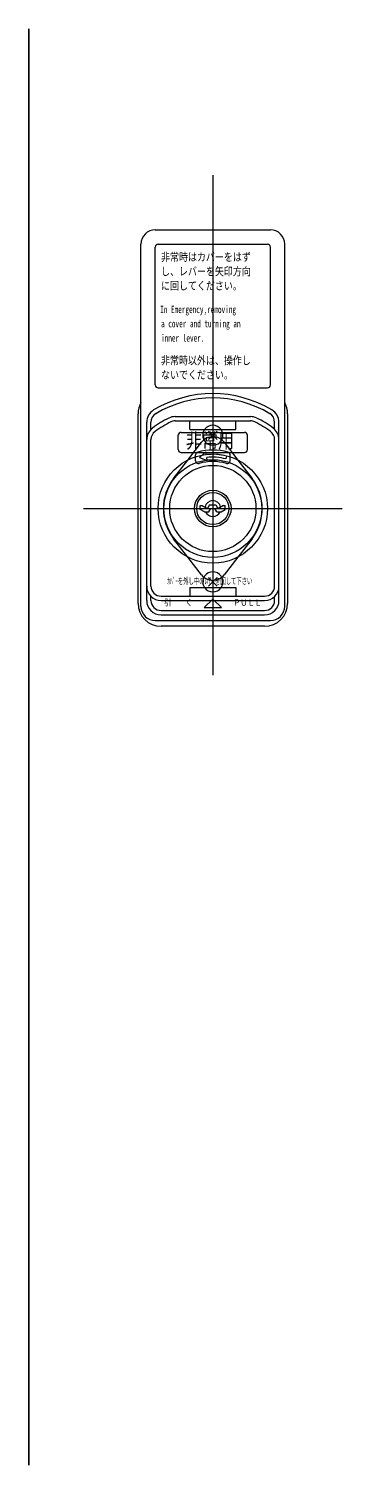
# Model space of a CAD drawing. Units: millimetres, scale not verified. Extents: x -4205 to 4205, y -2970 to 2970.
# Drawn here: x 3308 to 3417, y 108 to 608 of the extents above; entities that cross this region are included whole.
import ezdxf
from ezdxf.enums import TextEntityAlignment as Align

# ---------------------------------------------------------------- set-up
doc = ezdxf.new("R2010")
doc.units = ezdxf.units.MM
doc.header["$LTSCALE"] = 10
doc.layers.add('0-1_FRONT_V1', color=134, linetype='Continuous')
doc.layers.add('0-3_YKK_12', color=40, linetype='Continuous', lineweight=18)
doc.layers.add('0-4_YKK_13', color=120, linetype='Continuous', lineweight=18)
doc.styles.add('ＭＳ ゴシック', font='')
doc.styles.get('ＭＳ ゴシック').set_extended_font_data('MS Gothic')

msp = doc.modelspace()

# ---------------------------------------------------------------- linework, layer by layer
at = {"layer": '0-1_FRONT_V1'}
msp.add_line((3307.52, 108.33), (3307.52, 608.33), dxfattribs=at)
at = {"layer": '0-3_YKK_12'}
for p, q in [((3371.52, 557.33), (3371.52, 383.33)), ((3326.52, 441.33), (3416.52, 441.33))]:
    msp.add_line(p, q, dxfattribs=at)
at = {"layer": '0-4_YKK_13'}
for p, q in [((3351.52, 538.33), (3391.52, 538.33)), ((3346.52, 407.33), (3346.52, 533.33)), ((3351.52, 484.33), (3351.52, 532.33)), ((3352.52, 533.33), (3390.52, 533.33)), ((3391.52, 484.33), (3391.52, 532.33)), ((3396.52, 407.33), (3396.52, 533.33)), ((3352.52, 483.33), (3390.52, 483.33)), ((3345.52, 408.33), (3345.52, 474.33)), ((3348.52, 409.33), (3348.52, 471.35)), ((3350.02, 468.95), (3350.02, 471.35)), ((3358.44, 473.33), (3384.6, 473.33)), ((3358.44, 471.83), (3363.52, 471.83)), ((3363.52, 468.83), (3363.52, 471.83)), ((3363.52, 471.83), (3379.52, 471.83)), ((3379.52, 468.83), (3379.52, 471.83)), ((3379.52, 471.83), (3384.6, 471.83)), ((3393.02, 468.95), (3393.02, 471.35)), ((3394.52, 409.33), (3394.52, 471.35)), ((3397.52, 474.33), (3397.52, 408.33)), ((3350.02, 414.33), (3350.02, 465.33)), ((3359.52, 461.83), (3359.52, 466.83)), ((3360.52, 467.83), (3382.52, 467.83)), ((3363.52, 468.83), (3379.52, 468.83)), ((3373, 465.34), (3370.04, 468.31)), ((3373, 468.31), (3370.04, 465.34)), ((3383.52, 461.83), (3383.52, 466.83)), ((3393.02, 414.33), (3393.02, 465.33)), ((3360.52, 460.83), (3382.52, 460.83)), ((3362.81, 458.22), (3367.56, 464.38)), ((3365.52, 457.95), (3365.52, 460.03)), ((3366.86, 459.08), (3369.14, 461.05)), ((3369.27, 460.06), (3369.14, 461.05)), ((3375.48, 464.38), (3380.23, 458.22)), ((3377.52, 457.95), (3377.52, 460.03)), ((3357.89, 451.82), (3362.81, 458.22)), ((3366.86, 459.08), (3369.51, 458.07)), ((3369.51, 458.07), (3369.39, 459.07)), ((3376.31, 459.57), (3376.05, 458.6)), ((3380.23, 458.22), (3385.15, 451.82)), ((3367.17, 441.02), (3367.17, 442.38)), ((3367.17, 442.38), (3367.77, 442.38)), ((3368.62, 440.18), (3367.17, 441.02)), ((3367.77, 442.38), (3369.16, 441.58)), ((3368.62, 440.18), (3370.17, 440.18)), ((3369.16, 441.58), (3369.84, 441.58)), ((3370.42, 442.58), (3369.84, 441.58)), ((3370.17, 440.18), (3370.86, 441.38)), ((3370.42, 442.58), (3372.62, 442.58)), ((3370.86, 441.38), (3372.18, 441.38)), ((3372.87, 440.18), (3372.18, 441.38)), ((3372.62, 442.58), (3373.2, 441.58)), ((3372.87, 440.18), (3374.42, 440.18)), ((3373.2, 441.58), (3373.88, 441.58)), ((3375.27, 442.38), (3373.88, 441.58)), ((3374.42, 440.18), (3375.87, 441.02)), ((3375.27, 442.38), (3375.87, 442.38)), ((3375.87, 441.02), (3375.87, 442.38)), ((3362.81, 424.44), (3357.89, 430.84)), ((3385.15, 430.84), (3380.23, 424.44)), ((3367.56, 418.28), (3362.81, 424.44)), ((3380.23, 424.44), (3375.48, 418.28)), ((3373, 417.31), (3370.04, 414.34)), ((3373, 414.34), (3370.04, 417.31)), ((3350.02, 409.33), (3350.02, 410.76)), ((3353.52, 410.83), (3363.52, 410.83)), ((3363.52, 413.83), (3363.52, 410.83)), ((3363.52, 413.83), (3379.52, 413.83)), ((3363.52, 410.83), (3379.52, 410.83)), ((3379.52, 413.83), (3379.52, 410.83)), ((3379.52, 410.83), (3389.52, 410.83)), ((3393.02, 409.33), (3393.02, 410.76)), ((3353.52, 409.33), (3389.52, 409.33)), ((3353.52, 405.83), (3389.52, 405.83)), ((3368.52, 406.83), (3371.52, 409.83)), ((3368.52, 406.83), (3374.52, 406.83)), ((3374.52, 406.83), (3371.52, 409.83)), ((3351.52, 402.33), (3391.52, 402.33)), ((3353.52, 404.33), (3389.52, 404.33)), ((3389.52, 400.33), (3353.52, 400.33))]:
    msp.add_line(p, q, dxfattribs=at)
for radius in [19, 17, 15, 6.35, 5.6]:
    msp.add_circle((3371.52, 441.33), radius, dxfattribs=at)
for centre, radius, start, end in [((3351.52, 533.33), 5, 90, 180), ((3391.52, 533.33), 5, 0, 90), ((3352.52, 532.33), 1, 90, 180), ((3390.52, 532.33), 1, 0, 90), ((3371.52, 441.33), 40, 59.0503, 120.9497), ((3352.52, 484.33), 1, 180, 270), ((3390.52, 484.33), 1, 270, 0), ((3353.52, 474.33), 8, 151.045, 180), ((3353.52, 471.35), 5, 120.9497, 180), ((3371.52, 441.33), 38.5, 59.0503, 120.9497), ((3389.52, 471.35), 5, 0, 59.0503), ((3389.52, 474.33), 8, 0, 28.955), ((3353.52, 471.35), 3.5, 120.9497, 180), ((3371.52, 441.33), 35, 115.8419, 126.8699), ((3371.52, 441.33), 33.5, 115.8419, 126.8699), ((3358.44, 468.33), 5, 90, 115.8419), ((3358.44, 468.33), 3.5, 90, 115.8419), ((3371.52, 466.83), 3.5, 34.8499, 145.1501), ((3384.6, 468.33), 5, 64.1581, 90), ((3384.6, 468.33), 3.5, 64.1581, 90), ((3371.52, 441.33), 33.5, 53.1301, 64.1581), ((3371.52, 441.33), 35, 53.1301, 64.1581), ((3389.52, 471.35), 3.5, 0, 59.0503), ((3353.52, 465.33), 5, 126.8699, 180), ((3353.52, 465.33), 3.5, 126.8699, 180), ((3360.52, 466.83), 1, 90, 180), ((3371.52, 461.33), 5, 37.5895, 142.4105), ((3371.52, 466.83), 3.5, 145.1501, 207.0357), ((3371.52, 466.83), 3.5, 207.0357, 332.9643), ((3371.52, 466.83), 3.5, 332.9643, 34.8499), ((3382.52, 466.83), 1, 0, 90), ((3389.52, 465.33), 3.5, 0, 53.1301), ((3389.52, 465.33), 5, 0, 53.1301), ((3360.52, 461.83), 1, 180, 270), ((3366.52, 460.03), 1, 105.2575, 180), ((3371.52, 441.7), 20, 74.7425, 105.2575), ((3371.52, 441.7), 18.5, 75, 97), ((3376.52, 460.03), 1, 0, 74.7425), ((3382.52, 461.83), 1, 270, 0), ((3366.52, 457.95), 1, 180, 287.1046), ((3371.52, 441.7), 16, 72.8954, 107.1046), ((3371.52, 441.7), 17.5, 75, 97), ((3376.52, 457.95), 1, 252.8954, 0), ((3371.52, 441.33), 17.2, 142.4105, 217.5895), ((3371.52, 441.33), 17.2, 322.4105, 37.5895), ((3371.52, 441.33), 2.75, 9.4421, 170.5579), ((3371.52, 441.33), 2.75, 204.7199, 335.2801), ((3371.52, 421.33), 5, 217.5895, 322.4105), ((3371.52, 415.83), 3.5, 146.3876, 214.8499), ((3371.52, 415.83), 3.5, 33.6124, 146.3876), ((3371.52, 415.83), 3.5, 325.1501, 33.6124), ((3353.52, 414.33), 5, 180, 270), ((3353.52, 414.33), 3.5, 180, 270), ((3371.52, 415.83), 3.5, 214.8499, 325.1501), ((3389.52, 414.33), 5, 270, 0), ((3389.52, 414.33), 3.5, 270, 0), ((3353.52, 408.33), 8, 180, 270), ((3351.52, 407.33), 5, 180, 270), ((3353.52, 409.33), 5, 180, 270), ((3353.52, 409.33), 3.5, 180, 270), ((3389.52, 409.33), 3.5, 270, 0), ((3389.52, 409.33), 5, 270, 0), ((3389.52, 408.33), 8, 270, 0), ((3391.52, 407.33), 5, 270, 0)]:
    msp.add_arc(centre, radius, start, end, dxfattribs=at)

# ---------------------------------------------------------------- texts
at = {"layer": '0-4_YKK_13', "style": 'ＭＳ ゴシック'}
for s, height, width, p in [('非常時はカバーをはず', 2.786, 0.8, (3353.52, 526.63)), ('し、レバーを矢印方向', 2.786, 0.8, (3353.52, 521.63)), ('に回してください。', 2.786, 0.8, (3353.52, 516.63)), (' In Emergency,removing', 2.566, 0.6, (3351.94, 508.59)), ('a cover and turning an', 2.566, 0.6, (3353.52, 503.63)), ('inner lever.', 2.566, 0.6, (3353.52, 498.63)), ('非常時以外は、操作し', 2.786, 0.8, (3353.52, 490.63)), ('ないでください。', 2.786, 0.8, (3353.52, 485.63)), ('非常用', 5.132, 0.8, (3362.13, 460.83)), ('ｶﾊﾞｰを外し中のﾚﾊﾞｰを回して下さい', 2.199, 0.6, (3355.68, 414.33)), ('引\u3000\u3000く', 2.199, 0.8, (3354.62, 406.83)), ('ＰＵＬＬ', 2.199, 0.8, (3378.62, 406.83))]:
    msp.add_text(s, height=height, dxfattribs=dict(at, width=width)).set_placement(p, align=Align.BOTTOM_LEFT)

doc.saveas('drawing.dxf')
